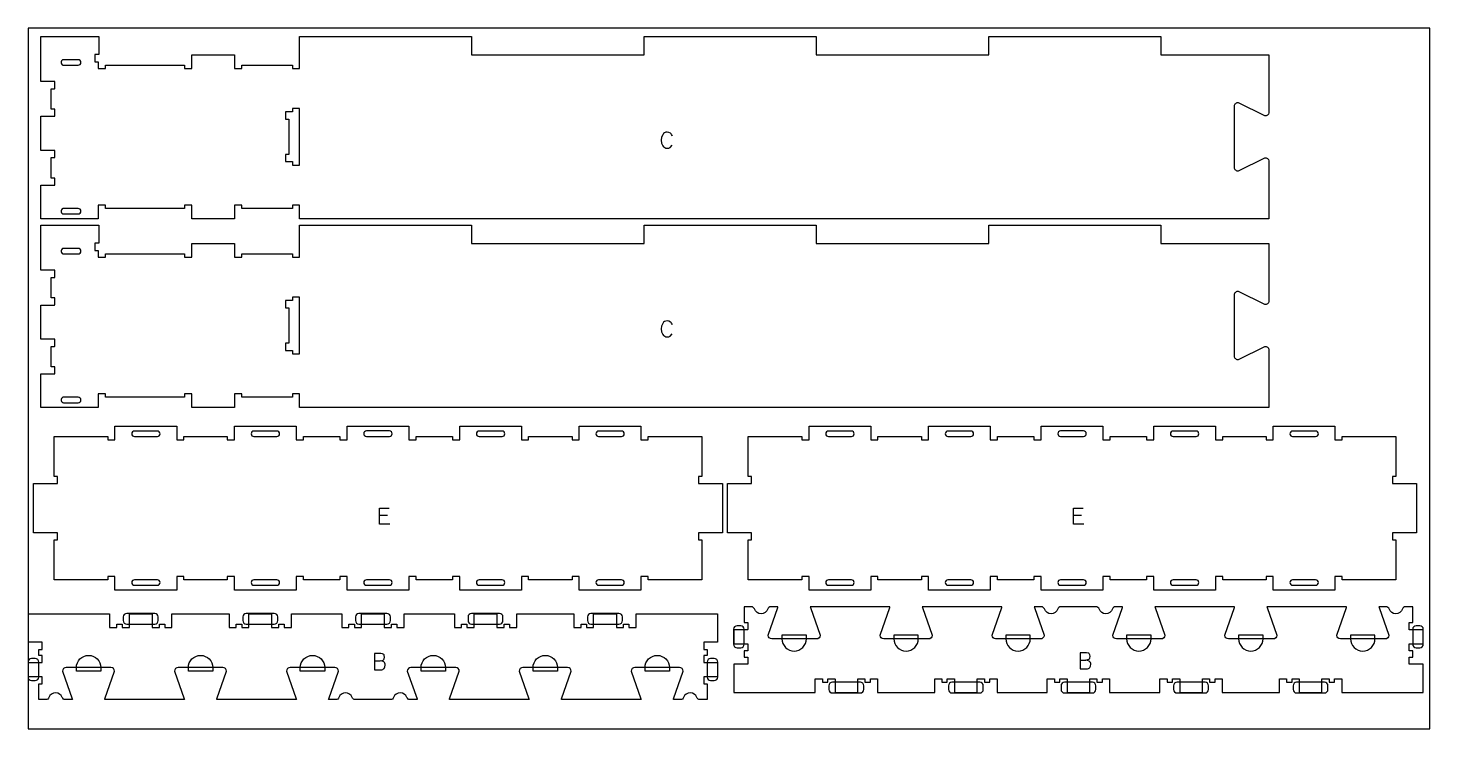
# Model space of a CAD drawing. Header units: millimetres. Extents: x -1220 to 1220, y -1930 to 4127.
# Drawn here: x -1220 to 1220, y 710 to 1930 of the extents above; entities that cross this region are included whole.
import ezdxf

# ---------------------------------------------------------------- set-up
doc = ezdxf.new("R2010")
doc.units = ezdxf.units.MM
for name, color, linetype, true_color in [('0_SHEET_SPRUCEPLY_2440X122', 1, 'Continuous', 0xff0000), ('1_ANYTOOL_1MMDEEP_LABELS_S', 2, 'Continuous', 0xffff00), ('3_ANYTOOL_CUTTHROUGH_INSID', 4, 'Continuous', 0x00ffff), ('4_ANYTOOL_CUTTHROUGH_OUTSI', 5, 'Continuous', 0x0000ff), ('5_ANYTOOL_HALF_MILL_9MM_IN', 3, 'Continuous', 0x00ff00)]:
    doc.layers.add(name, color=color, linetype=linetype, true_color=true_color)

msp = doc.modelspace()

# ---------------------------------------------------------------- linework, layer by layer
at = {"layer": '0_SHEET_SPRUCEPLY_2440X122'}
msp.add_lwpolyline([(-1220, 1930), (-1220, 710), (1220, 710), (1220, 1930)], close=True, dxfattribs=at)
at = {"layer": '1_ANYTOOL_1MMDEEP_LABELS_S'}
for p, q in [((-594.6, 1081.4, 0), (-608.3, 1081.4, 0)), ((613.5, 1081.4, 0), (599.8, 1081.4, 0))]:
    msp.add_line(p, q, dxfattribs=at)
for points in [[(-98.5, 1741.8, 0.131103), (-102.1, 1746.8), (-104.6, 1748.3), (-107.7, 1748.8), (-110.2, 1748.5), (-112.3, 1747.7), (-114.1, 1746.3), (-115.5, 1744.4), (-117.5, 1739.8), (-118.1, 1734.8), (-117.5, 1729.7), (-115.5, 1725.1), (-114, 1723.2), (-112.1, 1721.9), (-109.9, 1721), (-107.4, 1720.8), (-104.8, 1721.1), (-102.5, 1722.3), (-99.2, 1726.2)], [(-98.5, 1413.3, 0.131103), (-102.1, 1418.3), (-104.6, 1419.8), (-107.7, 1420.3), (-110.2, 1420), (-112.3, 1419.2), (-114.1, 1417.8), (-115.5, 1415.9), (-117.5, 1411.3), (-118.1, 1406.3), (-117.5, 1401.3), (-115.5, 1396.6), (-114, 1394.7), (-112.1, 1393.4), (-109.9, 1392.6), (-107.4, 1392.3), (-104.8, 1392.7), (-102.5, 1393.8), (-99.2, 1397.7)]]:
    msp.add_lwpolyline(points, format="xyb", dxfattribs=at)
for points in [[(-590.6, 1066.4), (-608.3, 1066.4), (-608.3, 1094.4), (-591.7, 1094.4)], [(617.5, 1066.4), (599.8, 1066.4), (599.8, 1094.4), (616.4, 1094.4)], [(-617.2, 828.4), (-607.4, 828.5), (-602, 830), (-601, 830.8), (-600.3, 831.9), (-599.7, 835.1), (-600.1, 837.8), (-600.6, 838.8), (-601.2, 839.7), (-602.1, 840.3), (-603.2, 840.8), (-605.9, 841.2), (-617.2, 841.2)], [(-617.2, 841.2), (-617.2, 813.2), (-608.2, 813.2), (-605.8, 813.1), (-604.2, 813.2), (-602.7, 813.6), (-601.5, 814.4), (-600.4, 815.5), (-599, 818.2), (-598.5, 821.1), (-598.6, 822.9), (-599.2, 824.4), (-600, 825.6), (-601.2, 826.6), (-604.1, 827.9), (-607.4, 828.5)], [(610.9, 829.8), (620.8, 829.9), (626.1, 831.3), (627.1, 832.1), (627.9, 833.3), (628.5, 836.5), (628.1, 839.1), (627.6, 840.2), (626.9, 841), (626, 841.7), (624.9, 842.1), (622.2, 842.5), (610.9, 842.5)], [(610.9, 842.5), (610.9, 814.5), (620, 814.5), (622.3, 814.4), (624, 814.5), (625.4, 815), (626.6, 815.7), (627.7, 816.8), (629.2, 819.5), (629.7, 822.5), (629.5, 824.2), (629, 825.7), (628.1, 827), (626.9, 827.9), (624, 829.3), (620.8, 829.9)]]:
    msp.add_lwpolyline(points, dxfattribs=at)
at = {"layer": '3_ANYTOOL_CUTTHROUGH_INSID'}
for points in [[(-1133, 1874.9), (-1158.7, 1874.9), (-1159.5, 1874.8), (-1160.3, 1874.6), (-1161, 1874.1), (-1162.1, 1872.7), (-1162.7, 1871), (-1162.7, 1869.3), (-1162.1, 1867.6), (-1161, 1866.2), (-1160.3, 1865.8), (-1159.5, 1865.5), (-1158.7, 1865.4), (-1133, 1865.4, 1)], [(-1133, 1606.4, 1), (-1133, 1615.9), (-1158.7, 1615.9), (-1159.5, 1615.8), (-1160.3, 1615.6), (-1161, 1615.1), (-1162.1, 1613.7), (-1162.7, 1612), (-1162.7, 1610.3), (-1162.1, 1608.6), (-1161, 1607.2), (-1160.3, 1606.8), (-1159.5, 1606.5), (-1158.7, 1606.4)], [(-1133, 1546.4), (-1158.7, 1546.4), (-1159.5, 1546.3), (-1160.3, 1546.1), (-1161, 1545.6), (-1162.1, 1544.2), (-1162.7, 1542.5), (-1162.7, 1540.8), (-1162.1, 1539.1), (-1161, 1537.7), (-1160.3, 1537.3), (-1159.5, 1537), (-1158.7, 1536.9), (-1133, 1536.9, 1)], [(-1133, 1277.9, 1), (-1133, 1287.4), (-1158.7, 1287.4), (-1159.5, 1287.3), (-1160.3, 1287.1), (-1161, 1286.6), (-1162.1, 1285.2), (-1162.7, 1283.5), (-1162.7, 1281.8), (-1162.1, 1280.1), (-1161, 1278.7), (-1160.3, 1278.3), (-1159.5, 1278), (-1158.7, 1277.9)], [(-995.1, 1219.1, 1), (-995.1, 1228.6), (-1035.1, 1228.6, 1), (-1035.1, 1219.1)], [(-787.1, 1219.1, 1), (-787.1, 1228.6), (-827.1, 1228.6, 1), (-827.1, 1219.1)], [(-591.1, 1219.2, 1), (-591.1, 1228.7), (-631.1, 1228.7, 1), (-631.1, 1219.2)], [(-395.1, 1219.1, 1), (-395.1, 1228.6), (-435.1, 1228.6, 1), (-435.1, 1219.1)], [(-187.1, 1219.1, 1), (-187.1, 1228.6), (-227.1, 1228.6, 1), (-227.1, 1219.1)], [(213, 1219.1, 1), (213, 1228.6), (173, 1228.6, 1), (173, 1219.1)], [(421, 1219.1, 1), (421, 1228.6), (381, 1228.6, 1), (381, 1219.1)], [(617, 1219.2, 1), (617, 1228.7), (577, 1228.7, 1), (577, 1219.2)], [(813, 1219.1, 1), (813, 1228.6), (773, 1228.6, 1), (773, 1219.1)], [(1021, 1219.1, 1), (1021, 1228.6), (981, 1228.6, 1), (981, 1219.1)], [(-995.1, 969.6), (-1035.1, 969.6, 1), (-1035.1, 960.1), (-995.1, 960.1, 1)], [(-787.1, 969.6), (-827.1, 969.6, 1), (-827.1, 960.1), (-787.1, 960.1, 1)], [(-591.1, 969.6), (-631.1, 969.6, 1), (-631.1, 960.1), (-591.1, 960.1, 1)], [(-395.1, 969.6), (-435.1, 969.6, 1), (-435.1, 960.1), (-395.1, 960.1, 1)], [(-187.1, 969.6), (-227.1, 969.6, 1), (-227.1, 960.1), (-187.1, 960.1, 1)], [(213, 969.6), (173, 969.6, 1), (173, 960.1), (213, 960.1, 1)], [(421, 969.6), (381, 969.6, 1), (381, 960.1), (421, 960.1, 1)], [(617, 969.6), (577, 969.6, 1), (577, 960.1), (617, 960.1, 1)], [(813, 969.6), (773, 969.6, 1), (773, 960.1), (813, 960.1, 1)], [(1021, 969.6), (981, 969.6, 1), (981, 960.1), (1021, 960.1, 1)]]:
    msp.add_lwpolyline(points, format="xyb", close=True, dxfattribs=at)
for points in [[(-747.7, 1691.5), (-747.7, 1790), (-760.2, 1790), (-760.2, 1784), (-772.2, 1784), (-772.2, 1771.5), (-766.2, 1771.5), (-766.2, 1710), (-772.2, 1710), (-772.2, 1697.5), (-760.2, 1697.5), (-760.2, 1691.5)], [(-747.7, 1363), (-747.7, 1461.5), (-760.2, 1461.5), (-760.2, 1455.5), (-772.2, 1455.5), (-772.2, 1443), (-766.2, 1443), (-766.2, 1381.5), (-772.2, 1381.5), (-772.2, 1369), (-760.2, 1369), (-760.2, 1363)]]:
    msp.add_lwpolyline(points, close=True, dxfattribs=at)
at = {"layer": '4_ANYTOOL_CUTTHROUGH_OUTSI'}
for points in [[(752, 1883.4), (939.3, 1883.4), (939.3, 1782.7, -0.461531), (932.6, 1777.1), (886.6, 1799.7), (886.5, 1799.7, 0.463455), (879.3, 1793.6), (879.3, 1687.7, 0.463455), (886.5, 1681.6), (886.6, 1681.6), (932.6, 1704.3, -0.461531), (939.3, 1698.6), (939.3, 1597.9), (-747.7, 1597.9), (-747.7, 1621.7, 0.414214), (-748, 1621.9), (-760, 1621.9, 0.414214), (-760.2, 1621.7), (-760.2, 1615.9), (-848.2, 1615.9), (-848.2, 1621.7, 0.414214), (-848.5, 1621.9), (-860.5, 1621.9, 0.414214), (-860.7, 1621.7), (-860.7, 1597.9), (-935.2, 1597.9), (-935.2, 1621.7, 0.414214), (-935.5, 1621.9), (-947.5, 1621.9, 0.414214), (-947.7, 1621.7), (-947.7, 1615.9), (-1085.7, 1615.9), (-1085.7, 1621.7, 0.414214), (-1086, 1621.9), (-1098, 1621.9, 0.414214), (-1098.2, 1621.7), (-1098.2, 1597.9), (-1197.7, 1597.9), (-1197.7, 1656.4), (-1174, 1656.4, 0.414214), (-1173.8, 1656.7), (-1173.8, 1668.7, 0.414214), (-1174, 1668.9), (-1179.8, 1668.9), (-1179.8, 1704.4), (-1174, 1704.4, 0.414214), (-1173.8, 1704.7), (-1173.8, 1716.7, 0.414214), (-1174, 1716.9), (-1197.7, 1716.9), (-1197.7, 1776.4), (-1174, 1776.4, 0.414214), (-1173.8, 1776.7), (-1173.8, 1788.7, 0.414214), (-1174, 1788.9), (-1179.8, 1788.9), (-1179.8, 1824.4), (-1174, 1824.4, 0.414214), (-1173.8, 1824.7), (-1173.8, 1836.7, 0.414214), (-1174, 1836.9), (-1197.7, 1836.9), (-1197.7, 1915.4), (-1096.8, 1915.4), (-1096.8, 1883.9), (-1104, 1883.9, 0.414214), (-1104.2, 1883.7), (-1104.2, 1871.7, 0.414214), (-1104, 1871.4), (-1098.2, 1871.4), (-1098.2, 1859.7, 0.414214), (-1098, 1859.4), (-1086, 1859.4, 0.414214), (-1085.7, 1859.7), (-1085.7, 1865.4), (-947.7, 1865.4), (-947.7, 1859.7, 0.414214), (-947.5, 1859.4), (-935.5, 1859.4, 0.414214), (-935.2, 1859.7), (-935.2, 1883.4), (-860.7, 1883.4), (-860.7, 1859.7, 0.414214), (-860.5, 1859.4), (-848.5, 1859.4, 0.414214), (-848.2, 1859.7), (-848.2, 1865.4), (-760.2, 1865.4), (-760.2, 1859.7, 0.414214), (-760, 1859.4), (-748, 1859.4, 0.414214), (-747.7, 1859.7), (-747.7, 1915.4), (-448.3, 1915.4), (-448.3, 1883.7, 0.414214), (-448, 1883.4), (-148, 1883.4, 0.414214), (-147.7, 1883.7), (-147.7, 1915.4), (151.8, 1915.4), (151.8, 1883.7, 0.414214), (152, 1883.4), (452, 1883.4, 0.414214), (452.3, 1883.7), (452.3, 1915.4), (751.8, 1915.4), (751.8, 1883.7, 0.414214)], [(752, 1554.9), (939.3, 1554.9), (939.3, 1454.3, -0.461531), (932.6, 1448.6), (886.6, 1471.2), (886.5, 1471.3, 0.463455), (879.3, 1465.1), (879.3, 1359.3, 0.463455), (886.5, 1353.1), (886.6, 1353.1), (932.6, 1375.8, -0.461531), (939.3, 1370.1), (939.3, 1269.4), (-747.7, 1269.4), (-747.7, 1293.2, 0.414214), (-748, 1293.4), (-760, 1293.4, 0.414214), (-760.2, 1293.2), (-760.2, 1287.4), (-848.2, 1287.4), (-848.2, 1293.2, 0.414214), (-848.5, 1293.4), (-860.5, 1293.4, 0.414214), (-860.7, 1293.2), (-860.7, 1269.4), (-935.2, 1269.4), (-935.2, 1293.2, 0.414214), (-935.5, 1293.4), (-947.5, 1293.4, 0.414214), (-947.7, 1293.2), (-947.7, 1287.4), (-1085.7, 1287.4), (-1085.7, 1293.2, 0.414214), (-1086, 1293.4), (-1098, 1293.4, 0.414214), (-1098.2, 1293.2), (-1098.2, 1269.4), (-1197.7, 1269.4), (-1197.7, 1327.9), (-1174, 1327.9, 0.414214), (-1173.8, 1328.2), (-1173.8, 1340.2, 0.414214), (-1174, 1340.4), (-1179.8, 1340.4), (-1179.8, 1375.9), (-1174, 1375.9, 0.414214), (-1173.8, 1376.2), (-1173.8, 1388.2, 0.414214), (-1174, 1388.4), (-1197.7, 1388.4), (-1197.7, 1447.9), (-1174, 1447.9, 0.414214), (-1173.8, 1448.2), (-1173.8, 1460.2, 0.414214), (-1174, 1460.4), (-1179.8, 1460.4), (-1179.8, 1495.9), (-1174, 1495.9, 0.414214), (-1173.8, 1496.2), (-1173.8, 1508.2, 0.414214), (-1174, 1508.4), (-1197.7, 1508.4), (-1197.7, 1586.9), (-1096.8, 1586.9), (-1096.8, 1555.4), (-1104, 1555.4, 0.414214), (-1104.2, 1555.2), (-1104.2, 1543.2, 0.414214), (-1104, 1542.9), (-1098.2, 1542.9), (-1098.2, 1531.2, 0.414214), (-1098, 1530.9), (-1086, 1530.9, 0.414214), (-1085.7, 1531.2), (-1085.7, 1536.9), (-947.7, 1536.9), (-947.7, 1531.2, 0.414214), (-947.5, 1530.9), (-935.5, 1530.9, 0.414214), (-935.2, 1531.2), (-935.2, 1554.9), (-860.7, 1554.9), (-860.7, 1531.2, 0.414214), (-860.5, 1530.9), (-848.5, 1530.9, 0.414214), (-848.2, 1531.2), (-848.2, 1536.9), (-760.2, 1536.9), (-760.2, 1531.2, 0.414214), (-760, 1530.9), (-748, 1530.9, 0.414214), (-747.7, 1531.2), (-747.7, 1586.9), (-448.3, 1586.9), (-448.3, 1555.2, 0.414214), (-448, 1554.9), (-148, 1554.9, 0.414214), (-147.7, 1555.2), (-147.7, 1586.9), (151.8, 1586.9), (151.8, 1555.2, 0.414214), (152, 1554.9), (452, 1554.9, 0.414214), (452.3, 1555.2), (452.3, 1586.9), (751.8, 1586.9), (751.8, 1555.2, 0.414214)], [(-1081.4, 1213.4, 0.414214), (-1081.1, 1213.1), (-1069.1, 1213.1, 0.414214), (-1068.9, 1213.4), (-1068.9, 1237.1), (-961.4, 1237.1), (-961.4, 1213.4, 0.414214), (-961.1, 1213.1), (-949.1, 1213.1, 0.414214), (-948.9, 1213.4), (-948.9, 1219.1), (-873.4, 1219.1), (-873.4, 1213.4, 0.414214), (-873.1, 1213.1), (-861.1, 1213.1, 0.414214), (-860.9, 1213.4), (-860.9, 1237.1), (-753.4, 1237.1), (-753.4, 1213.4, 0.414214), (-753.1, 1213.1), (-741.1, 1213.1, 0.414214), (-740.9, 1213.4), (-740.9, 1219.1), (-677.4, 1219.2), (-677.4, 1213.4, 0.414214), (-677.1, 1213.2), (-665.1, 1213.2, 0.414214), (-664.9, 1213.4), (-664.9, 1237.2), (-557.4, 1237.2), (-557.4, 1213.4, 0.414214), (-557.1, 1213.2), (-545.1, 1213.2, 0.414214), (-544.9, 1213.4), (-544.9, 1219.2), (-481.4, 1219.1), (-481.4, 1213.4, 0.414214), (-481.1, 1213.1), (-469.1, 1213.1, 0.414214), (-468.9, 1213.4), (-468.9, 1237.1), (-361.4, 1237.1), (-361.4, 1213.4, 0.414214), (-361.1, 1213.1), (-349.1, 1213.1, 0.414214), (-348.9, 1213.4), (-348.9, 1219.1), (-273.4, 1219.1), (-273.4, 1213.4, 0.414214), (-273.1, 1213.1), (-261.1, 1213.1, 0.414214), (-260.9, 1213.4), (-260.9, 1237.1), (-153.4, 1237.1), (-153.4, 1213.4, 0.414214), (-153.1, 1213.1), (-141.1, 1213.1, 0.414214), (-140.9, 1213.4), (-140.9, 1219.1), (-47.4, 1219.1), (-47.4, 1149.6), (-53.1, 1149.6, 0.414214), (-53.4, 1149.4), (-53.4, 1137.4, 0.414214), (-53.1, 1137.1), (-11.4, 1137.1), (-11.4, 1051.6), (-53.1, 1051.6, 0.414214), (-53.4, 1051.4), (-53.4, 1039.4, 0.414214), (-53.1, 1039.1), (-47.4, 1039.1), (-47.4, 969.6), (-140.9, 969.6), (-140.9, 975.4, 0.414214), (-141.1, 975.6), (-153.1, 975.6, 0.414214), (-153.4, 975.4), (-153.4, 951.6), (-260.9, 951.6), (-260.9, 975.4, 0.414214), (-261.1, 975.6), (-273.1, 975.6, 0.414214), (-273.4, 975.4), (-273.4, 969.6), (-348.9, 969.6), (-348.9, 975.4, 0.414214), (-349.1, 975.6), (-361.1, 975.6, 0.414214), (-361.4, 975.4), (-361.4, 951.6), (-468.9, 951.6), (-468.9, 975.4, 0.414214), (-469.1, 975.6), (-481.1, 975.6, 0.414214), (-481.4, 975.4), (-481.4, 969.6), (-544.9, 969.6), (-544.9, 975.3, 0.414214), (-545.1, 975.6), (-557.1, 975.6, 0.414214), (-557.4, 975.3), (-557.4, 951.6), (-664.9, 951.6), (-664.9, 975.3, 0.414214), (-665.1, 975.6), (-677.1, 975.6, 0.414214), (-677.4, 975.3), (-677.4, 969.6), (-740.9, 969.6), (-740.9, 975.4, 0.414214), (-741.1, 975.6), (-753.1, 975.6, 0.414214), (-753.4, 975.4), (-753.4, 951.6), (-860.9, 951.6), (-860.9, 975.4, 0.414214), (-861.1, 975.6), (-873.1, 975.6, 0.414214), (-873.4, 975.4), (-873.4, 969.6), (-948.9, 969.6), (-948.9, 975.4, 0.414214), (-949.1, 975.6), (-961.1, 975.6, 0.414214), (-961.4, 975.4), (-961.4, 951.6), (-1068.9, 951.6), (-1068.9, 975.4, 0.414214), (-1069.1, 975.6), (-1081.1, 975.6, 0.414214), (-1081.4, 975.4), (-1081.4, 969.6), (-1174.9, 969.6), (-1174.9, 1039.1), (-1169.1, 1039.1, 0.414214), (-1168.9, 1039.4), (-1168.9, 1051.4, 0.414214), (-1169.1, 1051.6), (-1210.9, 1051.6), (-1210.9, 1137.1), (-1169.1, 1137.1, 0.414214), (-1168.9, 1137.4), (-1168.9, 1149.4, 0.414214), (-1169.1, 1149.6), (-1174.9, 1149.6), (-1174.9, 1219.1), (-1081.4, 1219.1)], [(126.7, 1213.4, 0.414214), (127, 1213.1), (139, 1213.1, 0.414214), (139.2, 1213.4), (139.2, 1237.1), (246.7, 1237.1), (246.7, 1213.4, 0.414214), (247, 1213.1), (259, 1213.1, 0.414214), (259.2, 1213.4), (259.2, 1219.1), (334.7, 1219.1), (334.7, 1213.4, 0.414214), (335, 1213.1), (347, 1213.1, 0.414214), (347.2, 1213.4), (347.2, 1237.1), (454.7, 1237.1), (454.7, 1213.4, 0.414214), (455, 1213.1), (467, 1213.1, 0.414214), (467.2, 1213.4), (467.2, 1219.1), (530.7, 1219.2), (530.7, 1213.4, 0.414214), (531, 1213.2), (543, 1213.2, 0.414214), (543.2, 1213.4), (543.2, 1237.2), (650.7, 1237.2), (650.7, 1213.4, 0.414214), (651, 1213.2), (663, 1213.2, 0.414214), (663.2, 1213.4), (663.2, 1219.2), (726.7, 1219.1), (726.7, 1213.4, 0.414214), (727, 1213.1), (739, 1213.1, 0.414214), (739.2, 1213.4), (739.2, 1237.1), (846.7, 1237.1), (846.7, 1213.4, 0.414214), (847, 1213.1), (859, 1213.1, 0.414214), (859.2, 1213.4), (859.2, 1219.1), (934.7, 1219.1), (934.7, 1213.4, 0.414214), (935, 1213.1), (947, 1213.1, 0.414214), (947.2, 1213.4), (947.2, 1237.1), (1054.7, 1237.1), (1054.7, 1213.4, 0.414214), (1055, 1213.1), (1067, 1213.1, 0.414214), (1067.2, 1213.4), (1067.2, 1219.1), (1160.7, 1219.1), (1160.7, 1149.6), (1155, 1149.6, 0.414214), (1154.7, 1149.4), (1154.7, 1137.4, 0.414214), (1155, 1137.1), (1196.7, 1137.1), (1196.7, 1051.6), (1155, 1051.6, 0.414214), (1154.7, 1051.4), (1154.7, 1039.4, 0.414214), (1155, 1039.1), (1160.7, 1039.1), (1160.7, 969.6), (1067.2, 969.6), (1067.2, 975.4, 0.414214), (1067, 975.6), (1055, 975.6, 0.414214), (1054.7, 975.4), (1054.7, 951.6), (947.2, 951.6), (947.2, 975.4, 0.414214), (947, 975.6), (935, 975.6, 0.414214), (934.7, 975.4), (934.7, 969.6), (859.2, 969.6), (859.2, 975.4, 0.414214), (859, 975.6), (847, 975.6, 0.414214), (846.7, 975.4), (846.7, 951.6), (739.2, 951.6), (739.2, 975.4, 0.414214), (739, 975.6), (727, 975.6, 0.414214), (726.7, 975.4), (726.7, 969.6), (663.2, 969.6), (663.2, 975.3, 0.414214), (663, 975.6), (651, 975.6, 0.414214), (650.7, 975.3), (650.7, 951.6), (543.2, 951.6), (543.2, 975.3, 0.414214), (543, 975.6), (531, 975.6, 0.414214), (530.7, 975.3), (530.7, 969.6), (467.2, 969.6), (467.2, 975.4, 0.414214), (467, 975.6), (455, 975.6, 0.414214), (454.7, 975.4), (454.7, 951.6), (347.2, 951.6), (347.2, 975.4, 0.414214), (347, 975.6), (335, 975.6, 0.414214), (334.7, 975.4), (334.7, 969.6), (259.2, 969.6), (259.2, 975.4, 0.414214), (259, 975.6), (247, 975.6, 0.414214), (246.7, 975.4), (246.7, 951.6), (139.2, 951.6), (139.2, 975.4, 0.414214), (139, 975.6), (127, 975.6, 0.414214), (126.7, 975.4), (126.7, 969.6), (33.2, 969.6), (33.2, 1039.1), (39, 1039.1, 0.414214), (39.2, 1039.4), (39.2, 1051.4, 0.414214), (39, 1051.6), (-2.8, 1051.6), (-2.8, 1137.1), (39, 1137.1, 0.414214), (39.2, 1137.4), (39.2, 1149.4, 0.414214), (39, 1149.6), (33.2, 1149.6), (33.2, 1219.1), (126.7, 1219.1)], [(-1189.3, 761), (-1201.7, 761), (-1201.7, 788.5), (-1196, 788.5, 0.414214), (-1195.7, 788.8), (-1195.7, 800.8, 0.414214), (-1196, 801), (-1219.7, 801), (-1219.7, 825.5), (-1196, 825.5, 0.414214), (-1195.7, 825.8), (-1195.7, 837.8, 0.414214), (-1196, 838), (-1201.7, 838), (-1201.7, 848.5), (-1196, 848.5, 0.414214), (-1195.7, 848.8), (-1195.7, 860.8, 0.414214), (-1196, 861), (-1219.7, 861), (-1219.7, 910.5), (-1078.2, 910.5), (-1078.2, 886.8, 0.414214), (-1078, 886.5), (-1066, 886.5, 0.414214), (-1065.7, 886.8), (-1065.7, 892.5), (-1056.2, 892.5), (-1056.2, 886.8, 0.414214), (-1056, 886.5), (-1044, 886.5, 0.414214), (-1043.7, 886.8), (-1043.7, 910.5), (-1004.2, 910.5), (-1004.2, 886.8, 0.414214), (-1004, 886.5), (-992, 886.5, 0.414214), (-991.7, 886.8), (-991.7, 892.5), (-982.2, 892.5), (-982.2, 886.8, 0.414214), (-982, 886.5), (-970, 886.5, 0.414214), (-969.7, 886.8), (-969.7, 910.5), (-870.2, 910.5), (-870.2, 886.8, 0.414214), (-870, 886.5), (-858, 886.5, 0.414214), (-857.7, 886.8), (-857.7, 892.5), (-848.2, 892.5), (-848.2, 886.8, 0.414214), (-848, 886.5), (-836, 886.5, 0.414214), (-835.7, 886.8), (-835.7, 910.5), (-796.2, 910.5), (-796.2, 886.8, 0.414214), (-796, 886.5), (-784, 886.5, 0.414214), (-783.7, 886.8), (-783.7, 892.5), (-774.2, 892.5), (-774.2, 886.8, 0.414214), (-774, 886.5), (-762, 886.5, 0.414214), (-761.7, 886.8), (-761.7, 910.5), (-674.2, 910.5), (-674.2, 886.8, 0.414214), (-674, 886.5), (-662, 886.5, 0.414214), (-661.7, 886.8), (-661.7, 892.5), (-652.2, 892.5), (-652.2, 886.8, 0.414214), (-652, 886.5), (-640, 886.5, 0.414214), (-639.7, 886.8), (-639.7, 910.5), (-600.2, 910.5), (-600.2, 886.8, 0.414214), (-600, 886.5), (-588, 886.5, 0.414214), (-587.7, 886.8), (-587.7, 892.5), (-578.2, 892.5), (-578.2, 886.8, 0.414214), (-578, 886.5), (-566, 886.5, 0.414214), (-565.7, 886.8), (-565.7, 910.5), (-478.2, 910.5), (-478.2, 886.8, 0.414214), (-478, 886.5), (-466, 886.5, 0.414214), (-465.7, 886.8), (-465.7, 892.5), (-456.2, 892.5), (-456.2, 886.8, 0.414214), (-456, 886.5), (-444, 886.5, 0.414214), (-443.7, 886.8), (-443.7, 910.5), (-404.2, 910.5), (-404.2, 886.8, 0.414214), (-404, 886.5), (-392, 886.5, 0.414214), (-391.7, 886.8), (-391.7, 892.5), (-382.2, 892.5), (-382.2, 886.8, 0.414214), (-382, 886.5), (-370, 886.5, 0.414214), (-369.7, 886.8), (-369.7, 910.5), (-270.2, 910.5), (-270.2, 886.8, 0.414214), (-270, 886.5), (-258, 886.5, 0.414214), (-257.7, 886.8), (-257.7, 892.5), (-248.2, 892.5), (-248.2, 886.8, 0.414214), (-248, 886.5), (-236, 886.5, 0.414214), (-235.7, 886.8), (-235.7, 910.5), (-196.2, 910.5), (-196.2, 886.8, 0.414214), (-196, 886.5), (-184, 886.5, 0.414214), (-183.7, 886.8), (-183.7, 892.5), (-174.2, 892.5), (-174.2, 886.8, 0.414214), (-174, 886.5), (-162, 886.5, 0.414214), (-161.7, 886.8), (-161.7, 910.5), (-20.2, 910.5), (-20.2, 861), (-44, 861, 0.414214), (-44.2, 860.8), (-44.2, 848.8, 0.414214), (-44, 848.5), (-38.2, 848.5), (-38.2, 838), (-44, 838, 0.414214), (-44.2, 837.8), (-44.2, 825.8, 0.414214), (-44, 825.5), (-20.2, 825.5), (-20.2, 801), (-44, 801, 0.414214), (-44.2, 800.8), (-44.2, 788.8, 0.414214), (-44, 788.5), (-38.2, 788.5), (-38.2, 761), (-50.7, 761, -0.317837), (-56.1, 764.9, 0.707107), (-79.2, 764.9, -0.317837), (-84.6, 761), (-97, 761), (-96.8, 762.4), (-79.9, 810.7), (-79.8, 810.8, 0.414214), (-86.1, 817), (-164.1, 817, 0.414214), (-170.3, 810.8), (-170.3, 810.7), (-153.4, 762.4), (-153.2, 761), (-291.9, 761), (-291.7, 762.4), (-274.8, 810.7), (-274.7, 810.8, 0.414214), (-281, 817), (-359, 817, 0.414214), (-365.2, 810.8), (-365.2, 810.7), (-348.3, 762.4), (-348.1, 761), (-486.8, 761), (-486.6, 762.4), (-469.7, 810.7), (-469.6, 810.8, 0.414214), (-475.9, 817), (-553.9, 817, 0.414214), (-560.1, 810.8), (-560.1, 810.7), (-543.2, 762.4), (-543, 761), (-555.4, 761, -0.317837), (-560.8, 764.9, 0.707107), (-583.9, 764.9, -0.317837), (-589.3, 761), (-650.7, 761, -0.317837), (-656.1, 764.9, 0.707107), (-679.2, 764.9, -0.317837), (-684.6, 761), (-697, 761), (-696.8, 762.4), (-679.9, 810.7), (-679.8, 810.8, 0.414214), (-686.1, 817), (-764.1, 817, 0.414214), (-770.3, 810.8), (-770.3, 810.7), (-753.4, 762.4), (-753.2, 761), (-891.9, 761), (-891.7, 762.4), (-874.8, 810.7), (-874.7, 810.8, 0.414214), (-881, 817), (-959, 817, 0.414214), (-965.2, 810.8), (-965.2, 810.7), (-948.3, 762.4), (-948.1, 761), (-1086.8, 761), (-1086.6, 762.4), (-1069.7, 810.7), (-1069.6, 810.8, 0.414214), (-1075.9, 817), (-1153.9, 817, 0.414214), (-1160.1, 810.8), (-1160.1, 810.7), (-1143.2, 762.4), (-1143, 761), (-1155.4, 761, -0.317837), (-1160.8, 764.9, 0.707107), (-1183.9, 764.9, -0.317837)], [(38.8, 922.7), (26.4, 922.7), (26.4, 895.2), (32.1, 895.2, -0.414214), (32.4, 894.9), (32.4, 882.9, -0.414214), (32.1, 882.7), (8.4, 882.7), (8.4, 858.2), (32.1, 858.2, -0.414214), (32.4, 857.9), (32.4, 845.9, -0.414214), (32.1, 845.7), (26.4, 845.7), (26.4, 835.2), (32.1, 835.2, -0.414214), (32.4, 834.9), (32.4, 822.9, -0.414214), (32.1, 822.7), (8.4, 822.7), (8.4, 773.2), (149.9, 773.2), (149.9, 796.9, -0.414214), (150.1, 797.2), (162.1, 797.2, -0.414214), (162.4, 796.9), (162.4, 791.2), (171.9, 791.2), (171.9, 796.9, -0.414214), (172.1, 797.2), (184.1, 797.2, -0.414214), (184.4, 796.9), (184.4, 773.2), (223.9, 773.2), (223.9, 796.9, -0.414214), (224.1, 797.2), (236.1, 797.2, -0.414214), (236.4, 796.9), (236.4, 791.2), (245.9, 791.2), (245.9, 796.9, -0.414214), (246.1, 797.2), (258.1, 797.2, -0.414214), (258.4, 796.9), (258.4, 773.2), (357.9, 773.2), (357.9, 796.9, -0.414214), (358.1, 797.2), (370.1, 797.2, -0.414214), (370.4, 796.9), (370.4, 791.2), (379.9, 791.2), (379.9, 796.9, -0.414214), (380.1, 797.2), (392.1, 797.2, -0.414214), (392.4, 796.9), (392.4, 773.2), (431.9, 773.2), (431.9, 796.9, -0.414214), (432.1, 797.2), (444.1, 797.2, -0.414214), (444.4, 796.9), (444.4, 791.2), (453.9, 791.2), (453.9, 796.9, -0.414214), (454.1, 797.2), (466.1, 797.2, -0.414214), (466.4, 796.9), (466.4, 773.2), (553.9, 773.2), (553.9, 796.9, -0.414214), (554.1, 797.2), (566.1, 797.2, -0.414214), (566.4, 796.9), (566.4, 791.2), (575.9, 791.2), (575.9, 796.9, -0.414214), (576.1, 797.2), (588.1, 797.2, -0.414214), (588.4, 796.9), (588.4, 773.2), (627.9, 773.2), (627.9, 796.9, -0.414214), (628.1, 797.2), (640.1, 797.2, -0.414214), (640.4, 796.9), (640.4, 791.2), (649.9, 791.2), (649.9, 796.9, -0.414214), (650.1, 797.2), (662.1, 797.2, -0.414214), (662.4, 796.9), (662.4, 773.2), (749.9, 773.2), (749.9, 796.9, -0.414214), (750.1, 797.2), (762.1, 797.2, -0.414214), (762.4, 796.9), (762.4, 791.2), (771.9, 791.2), (771.9, 796.9, -0.414214), (772.1, 797.2), (784.1, 797.2, -0.414214), (784.4, 796.9), (784.4, 773.2), (823.9, 773.2), (823.9, 796.9, -0.414214), (824.1, 797.2), (836.1, 797.2, -0.414214), (836.4, 796.9), (836.4, 791.2), (845.9, 791.2), (845.9, 796.9, -0.414214), (846.1, 797.2), (858.1, 797.2, -0.414214), (858.4, 796.9), (858.4, 773.2), (957.9, 773.2), (957.9, 796.9, -0.414214), (958.1, 797.2), (970.1, 797.2, -0.414214), (970.4, 796.9), (970.4, 791.2), (979.9, 791.2), (979.9, 796.9, -0.414214), (980.1, 797.2), (992.1, 797.2, -0.414214), (992.4, 796.9), (992.4, 773.2), (1031.9, 773.2), (1031.9, 796.9, -0.414214), (1032.1, 797.2), (1044.1, 797.2, -0.414214), (1044.4, 796.9), (1044.4, 791.2), (1053.9, 791.2), (1053.9, 796.9, -0.414214), (1054.1, 797.2), (1066.1, 797.2, -0.414214), (1066.4, 796.9), (1066.4, 773.2), (1207.9, 773.2), (1207.9, 822.7), (1184.1, 822.7, -0.414214), (1183.9, 822.9), (1183.9, 834.9, -0.414214), (1184.1, 835.2), (1189.9, 835.2), (1189.9, 845.7), (1184.1, 845.7, -0.414214), (1183.9, 845.9), (1183.9, 857.9, -0.414214), (1184.1, 858.2), (1207.9, 858.2), (1207.9, 882.7), (1184.1, 882.7, -0.414214), (1183.9, 882.9), (1183.9, 894.9, -0.414214), (1184.1, 895.2), (1189.9, 895.2), (1189.9, 922.7), (1177.5, 922.7, 0.317837), (1172.1, 918.8, -0.707107), (1149, 918.8, 0.317837), (1143.5, 922.7), (1131.1, 922.7), (1131.4, 921.3), (1148.3, 873), (1148.3, 872.9, -0.414214), (1142, 866.7), (1064, 866.7, -0.414214), (1057.8, 872.9), (1057.8, 873), (1074.7, 921.3), (1074.9, 922.7), (936.2, 922.7), (936.5, 921.3), (953.4, 873), (953.4, 872.9, -0.414214), (947.1, 866.7), (869.1, 866.7, -0.414214), (862.9, 872.9), (862.9, 873), (879.8, 921.3), (880, 922.7), (741.3, 922.7), (741.6, 921.3), (758.5, 873), (758.5, 872.9, -0.414214), (752.2, 866.7), (674.2, 866.7, -0.414214), (668, 872.9), (668, 873), (684.9, 921.3), (685.1, 922.7), (672.7, 922.7, 0.317837), (667.3, 918.8, -0.707107), (644.2, 918.8, 0.317837), (638.8, 922.7), (577.5, 922.7, 0.317837), (572.1, 918.8, -0.707107), (549, 918.8, 0.317837), (543.5, 922.7), (531.1, 922.7), (531.4, 921.3), (548.3, 873), (548.3, 872.9, -0.414214), (542, 866.7), (464, 866.7, -0.414214), (457.8, 872.9), (457.8, 873), (474.7, 921.3), (474.9, 922.7), (336.2, 922.7), (336.5, 921.3), (353.4, 873), (353.4, 872.9, -0.414214), (347.1, 866.7), (269.1, 866.7, -0.414214), (262.9, 872.9), (262.9, 873), (279.8, 921.3), (280, 922.7), (141.3, 922.7), (141.6, 921.3), (158.5, 873), (158.5, 872.9, -0.414214), (152.2, 866.7), (74.2, 866.7, -0.414214), (68, 872.9), (68, 873), (84.9, 921.3), (85.1, 922.7), (72.7, 922.7, 0.317837), (67.3, 918.8, -0.707107), (44.2, 918.8, 0.317837)]]:
    msp.add_lwpolyline(points, format="xyb", close=True, dxfattribs=at)
at = {"layer": '5_ANYTOOL_HALF_MILL_9MM_IN'}
for points in [[(-1048.4, 911, 0.414214), (-1054.4, 905), (-1054.4, 898.5, 0.414214), (-1048.4, 892.5), (-999.6, 892.5, 0.414214), (-993.6, 898.5), (-993.6, 905, 0.414214), (-999.6, 911)], [(-840.4, 911, 0.414214), (-846.4, 905), (-846.4, 898.5, 0.414214), (-840.4, 892.5), (-791.6, 892.5, 0.414214), (-785.6, 898.5), (-785.6, 905, 0.414214), (-791.6, 911)], [(-644.4, 911, 0.414214), (-650.4, 905), (-650.4, 898.5, 0.414214), (-644.4, 892.5), (-595.6, 892.5, 0.414214), (-589.6, 898.5), (-589.6, 905, 0.414214), (-595.6, 911)], [(-448.4, 911, 0.414214), (-454.4, 905), (-454.4, 898.5, 0.414214), (-448.4, 892.5), (-399.6, 892.5, 0.414214), (-393.6, 898.5), (-393.6, 905, 0.414214), (-399.6, 911)], [(-240.4, 911, 0.414214), (-246.4, 905), (-246.4, 898.5, 0.414214), (-240.4, 892.5), (-191.6, 892.5, 0.414214), (-185.6, 898.5), (-185.6, 905, 0.414214), (-191.6, 911)], [(13.9, 889.5, 0.414214), (7.9, 883.5), (7.9, 857.3, 0.414214), (13.9, 851.3), (20.4, 851.3, 0.414214), (26.4, 857.3), (26.4, 883.5, 0.414214), (20.4, 889.5)], [(1195.9, 889.5, 0.414214), (1189.9, 883.5), (1189.9, 857.3, 0.414214), (1195.9, 851.3), (1202.4, 851.3, 0.414214), (1208.4, 857.3), (1208.4, 883.5, 0.414214), (1202.4, 889.5)], [(92, 866.9, 1), (134.5, 866.9), (134.5, 873.2), (92, 873.2)], [(286.9, 866.9, 1), (329.4, 866.9), (329.4, 873.2), (286.9, 873.2)], [(481.8, 866.9, 1), (524.3, 866.9), (524.3, 873.2), (481.8, 873.2)], [(692, 866.9, 1), (734.5, 866.9), (734.5, 873.2), (692, 873.2)], [(886.9, 866.9, 1), (929.4, 866.9), (929.4, 873.2), (886.9, 873.2)], [(1081.8, 866.9, 1), (1124.3, 866.9), (1124.3, 873.2), (1081.8, 873.2)], [(-1214.2, 832.4, 0.414214), (-1220.2, 826.4), (-1220.2, 800.2, 0.414214), (-1214.2, 794.2), (-1207.7, 794.2, 0.414214), (-1201.7, 800.2), (-1201.7, 826.4, 0.414214), (-1207.7, 832.4)], [(-1136.1, 816.8, -1), (-1093.6, 816.8), (-1093.6, 810.5), (-1136.1, 810.5)], [(-941.2, 816.8, -1), (-898.7, 816.8), (-898.7, 810.5), (-941.2, 810.5)], [(-746.3, 816.8, -1), (-703.8, 816.8), (-703.8, 810.5), (-746.3, 810.5)], [(-536.1, 816.8, -1), (-493.6, 816.8), (-493.6, 810.5), (-536.1, 810.5)], [(-341.2, 816.8, -1), (-298.7, 816.8), (-298.7, 810.5), (-341.2, 810.5)], [(-146.3, 816.8, -1), (-103.8, 816.8), (-103.8, 810.5), (-146.3, 810.5)], [(-32.2, 832.4, 0.414214), (-38.2, 826.4), (-38.2, 800.2, 0.414214), (-32.2, 794.2), (-25.7, 794.2, 0.414214), (-19.7, 800.2), (-19.7, 826.4, 0.414214), (-25.7, 832.4)], [(179.8, 791.2, 0.414214), (173.8, 785.2), (173.8, 778.7, 0.414214), (179.8, 772.7), (228.5, 772.7, 0.414214), (234.5, 778.7), (234.5, 785.2, 0.414214), (228.5, 791.2)], [(387.8, 791.2, 0.414214), (381.8, 785.2), (381.8, 778.7, 0.414214), (387.8, 772.7), (436.5, 772.7, 0.414214), (442.5, 778.7), (442.5, 785.2, 0.414214), (436.5, 791.2)], [(583.8, 791.2, 0.414214), (577.8, 785.2), (577.8, 778.7, 0.414214), (583.8, 772.7), (632.5, 772.7, 0.414214), (638.5, 778.7), (638.5, 785.2, 0.414214), (632.5, 791.2)], [(779.8, 791.2, 0.414214), (773.8, 785.2), (773.8, 778.7, 0.414214), (779.8, 772.7), (828.5, 772.7, 0.414214), (834.5, 778.7), (834.5, 785.2, 0.414214), (828.5, 791.2)], [(987.8, 791.2, 0.414214), (981.8, 785.2), (981.8, 778.7, 0.414214), (987.8, 772.7), (1036.5, 772.7, 0.414214), (1042.5, 778.7), (1042.5, 785.2, 0.414214), (1036.5, 791.2)]]:
    msp.add_lwpolyline(points, format="xyb", close=True, dxfattribs=at)

doc.saveas('drawing.dxf')
